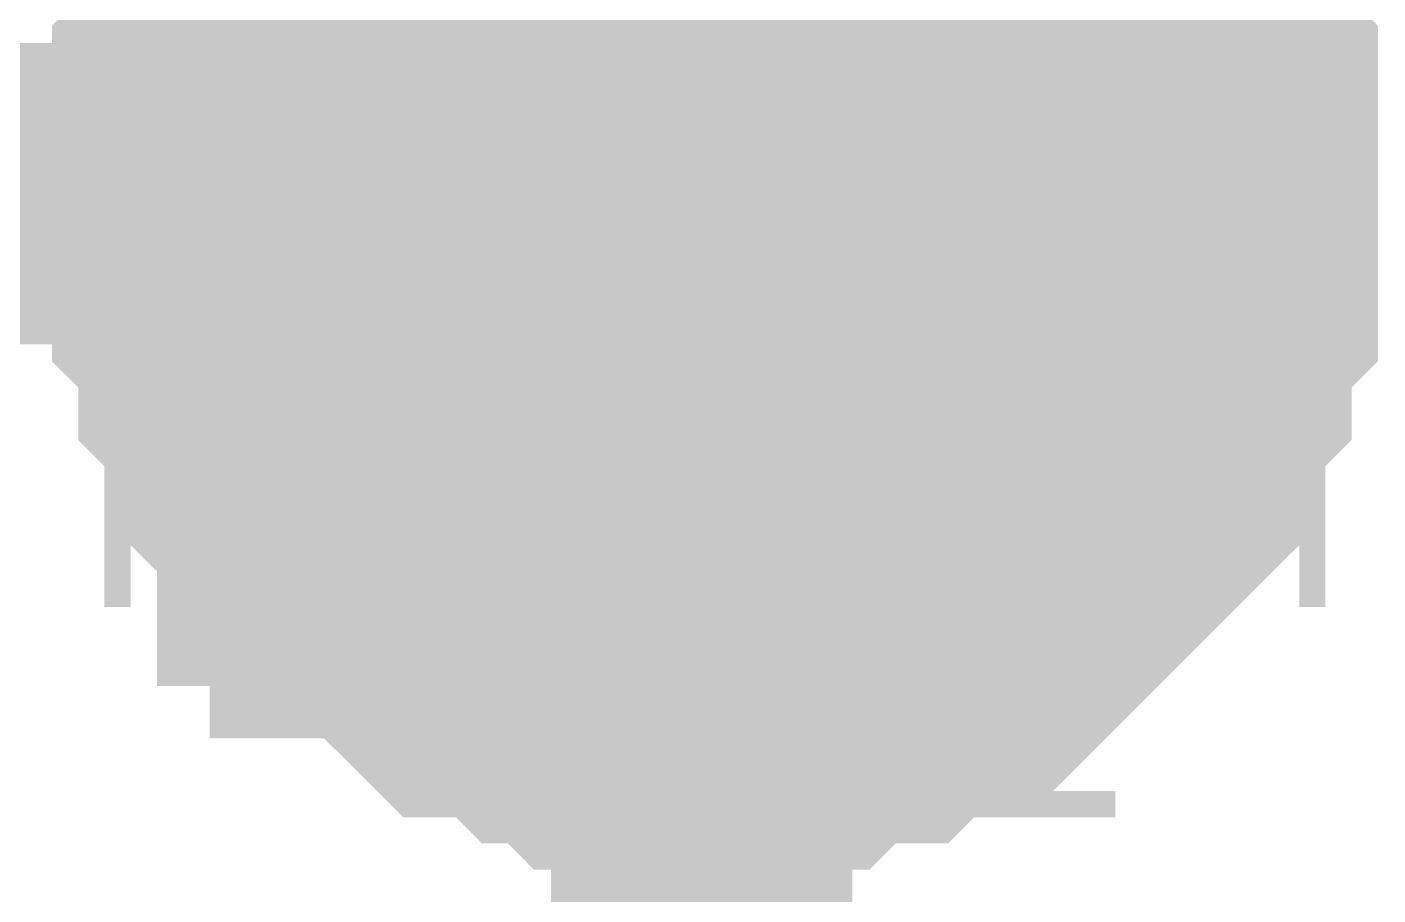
# Model space of a CAD drawing. Header units: inches. Extents: x 0 to 841, y 0 to 594.
# Drawn here: x 76.833 to 78.177, y 44.299 to 45.162 of the extents above; entities that cross this region are included whole.
import ezdxf

# ---------------------------------------------------------------- set-up
doc = ezdxf.new("R2010")
doc.units = ezdxf.units.IN
doc.layers.add('Sheet', color=255, linetype='Continuous')

msp = doc.modelspace()

# ---------------------------------------------------------------- linework, layer by layer
at = {"layer": 'Sheet'}
for points in [[(77.5045, 94.9846, 0.2997, 0.2997, 0), (77.5045, 64.9867, 0.2997, 0.2997, 0), (77.5045, 55.0048, 0.2997, 0.2997, 0), (77.5045, 44.9968, 0.2997, 0.2997, 0), (77.5045, 34.9888, 0.2997, 0.2997, 0)], [(77.008, 44.9968, 0.2997, 0.2997, 0), (77.008, 45.023, 0.2997, 0.2997, 0), (77.008, 45.0491, 0.2997, 0.2997, 0), (77.008, 45.0752, 0.2997, 0.2997, 0), (77.008, 45.1014, 0.2997, 0.2997, 0), (77.0342, 45.1275, 0.2997, 0.2997, 0), (77.0342, 45.1536, 0.2997, 0.2997, 0), (77.0342, 45.1797, 0.2997, 0.2997, 0), (77.0603, 45.2059, 0.2997, 0.2997, 0), (77.0603, 45.2059, 0.2997, 0.2997, 0), (77.0603, 45.232, 0.2997, 0.2997, 0), (77.0864, 45.2581, 0.2997, 0.2997, 0), (77.0864, 45.2843, 0.2997, 0.2997, 0), (77.1126, 45.3104, 0.2997, 0.2997, 0), (77.1126, 45.3104, 0.2997, 0.2997, 0), (77.1387, 45.3365, 0.2997, 0.2997, 0)], [(77.008, 44.9968, 0.2997, 0.2997, 0), (77.008, 45.023, 0.2997, 0.2997, 0), (77.008, 45.0491, 0.2997, 0.2997, 0), (77.008, 45.0752, 0.2997, 0.2997, 0), (77.008, 45.1014, 0.2997, 0.2997, 0), (77.0342, 45.1275, 0.2997, 0.2997, 0), (77.0342, 45.1536, 0.2997, 0.2997, 0), (77.0342, 45.1797, 0.2997, 0.2997, 0), (77.0603, 45.2059, 0.2997, 0.2997, 0), (77.0603, 45.2059, 0.2997, 0.2997, 0), (77.0603, 45.232, 0.2997, 0.2997, 0), (77.0864, 45.2581, 0.2997, 0.2997, 0), (77.0864, 45.2843, 0.2997, 0.2997, 0), (77.1126, 45.3104, 0.2997, 0.2997, 0), (77.1126, 45.3104, 0.2997, 0.2997, 0), (77.1387, 45.3365, 0.2997, 0.2997, 0)], [(77.008, 44.9968, 0.2997, 0.2997, 0), (77.008, 45.023, 0.2997, 0.2997, 0), (77.008, 45.0491, 0.2997, 0.2997, 0), (77.008, 45.0752, 0.2997, 0.2997, 0), (77.008, 45.1014, 0.2997, 0.2997, 0), (77.0342, 45.1275, 0.2997, 0.2997, 0), (77.0342, 45.1536, 0.2997, 0.2997, 0), (77.0342, 45.1797, 0.2997, 0.2997, 0), (77.0603, 45.2059, 0.2997, 0.2997, 0), (77.0603, 45.2059, 0.2997, 0.2997, 0), (77.0603, 45.232, 0.2997, 0.2997, 0), (77.0864, 45.2581, 0.2997, 0.2997, 0), (77.0864, 45.2843, 0.2997, 0.2997, 0), (77.1126, 45.3104, 0.2997, 0.2997, 0), (77.1126, 45.3104, 0.2997, 0.2997, 0), (77.1387, 45.3365, 0.2997, 0.2997, 0)], [(77.008, 44.9968, 0.2997, 0.2997, 0), (77.008, 45.023, 0.2997, 0.2997, 0), (77.008, 45.0491, 0.2997, 0.2997, 0), (77.008, 45.0752, 0.2997, 0.2997, 0), (77.008, 45.1014, 0.2997, 0.2997, 0), (77.0342, 45.1275, 0.2997, 0.2997, 0), (77.0342, 45.1536, 0.2997, 0.2997, 0), (77.0342, 45.1797, 0.2997, 0.2997, 0), (77.0603, 45.2059, 0.2997, 0.2997, 0), (77.0603, 45.2059, 0.2997, 0.2997, 0), (77.0603, 45.232, 0.2997, 0.2997, 0), (77.0864, 45.2581, 0.2997, 0.2997, 0), (77.0864, 45.2843, 0.2997, 0.2997, 0), (77.1126, 45.3104, 0.2997, 0.2997, 0), (77.1126, 45.3104, 0.2997, 0.2997, 0), (77.1387, 45.3365, 0.2997, 0.2997, 0)], [(77.8965, 45.3365, 0.2997, 0.2997, 0), (77.8965, 45.3104, 0.2997, 0.2997, 0), (77.9226, 45.3104, 0.2997, 0.2997, 0), (77.9488, 45.2843, 0.2997, 0.2997, 0), (77.9488, 45.2581, 0.2997, 0.2997, 0), (77.9749, 45.232, 0.2997, 0.2997, 0), (77.9749, 45.2059, 0.2997, 0.2997, 0), (77.9749, 45.2059, 0.2997, 0.2997, 0), (78.001, 45.1797, 0.2997, 0.2997, 0), (78.001, 45.1536, 0.2997, 0.2997, 0), (78.001, 45.1275, 0.2997, 0.2997, 0), (78.0272, 45.1014, 0.2997, 0.2997, 0), (78.0272, 45.0752, 0.2997, 0.2997, 0), (78.0272, 45.0491, 0.2997, 0.2997, 0), (78.0272, 45.023, 0.2997, 0.2997, 0), (78.0272, 44.9968, 0.2997, 0.2997, 0)], [(77.8965, 45.3365, 0.2997, 0.2997, 0), (77.8965, 45.3104, 0.2997, 0.2997, 0), (77.9226, 45.3104, 0.2997, 0.2997, 0), (77.9488, 45.2843, 0.2997, 0.2997, 0), (77.9488, 45.2581, 0.2997, 0.2997, 0), (77.9749, 45.232, 0.2997, 0.2997, 0), (77.9749, 45.2059, 0.2997, 0.2997, 0), (77.9749, 45.2059, 0.2997, 0.2997, 0), (78.001, 45.1797, 0.2997, 0.2997, 0), (78.001, 45.1536, 0.2997, 0.2997, 0), (78.001, 45.1275, 0.2997, 0.2997, 0), (78.0272, 45.1014, 0.2997, 0.2997, 0), (78.0272, 45.0752, 0.2997, 0.2997, 0), (78.0272, 45.0491, 0.2997, 0.2997, 0), (78.0272, 45.023, 0.2997, 0.2997, 0), (78.0272, 44.9968, 0.2997, 0.2997, 0)], [(77.8965, 45.3365, 0.2997, 0.2997, 0), (77.8965, 45.3104, 0.2997, 0.2997, 0), (77.9226, 45.3104, 0.2997, 0.2997, 0), (77.9488, 45.2843, 0.2997, 0.2997, 0), (77.9488, 45.2581, 0.2997, 0.2997, 0), (77.9749, 45.232, 0.2997, 0.2997, 0), (77.9749, 45.2059, 0.2997, 0.2997, 0), (77.9749, 45.2059, 0.2997, 0.2997, 0), (78.001, 45.1797, 0.2997, 0.2997, 0), (78.001, 45.1536, 0.2997, 0.2997, 0), (78.001, 45.1275, 0.2997, 0.2997, 0), (78.0272, 45.1014, 0.2997, 0.2997, 0), (78.0272, 45.0752, 0.2997, 0.2997, 0), (78.0272, 45.0491, 0.2997, 0.2997, 0), (78.0272, 45.023, 0.2997, 0.2997, 0), (78.0272, 44.9968, 0.2997, 0.2997, 0)], [(77.8965, 45.3365, 0.2997, 0.2997, 0), (77.8965, 45.3104, 0.2997, 0.2997, 0), (77.9226, 45.3104, 0.2997, 0.2997, 0), (77.9488, 45.2843, 0.2997, 0.2997, 0), (77.9488, 45.2581, 0.2997, 0.2997, 0), (77.9749, 45.232, 0.2997, 0.2997, 0), (77.9749, 45.2059, 0.2997, 0.2997, 0), (77.9749, 45.2059, 0.2997, 0.2997, 0), (78.001, 45.1797, 0.2997, 0.2997, 0), (78.001, 45.1536, 0.2997, 0.2997, 0), (78.001, 45.1275, 0.2997, 0.2997, 0), (78.0272, 45.1014, 0.2997, 0.2997, 0), (78.0272, 45.0752, 0.2997, 0.2997, 0), (78.0272, 45.0491, 0.2997, 0.2997, 0), (78.0272, 45.023, 0.2997, 0.2997, 0), (78.0272, 44.9968, 0.2997, 0.2997, 0)], [(77.008, 44.9968, 0.0991, 0.0991, 0), (77.008, 45.023, 0.0991, 0.0991, 0), (77.008, 45.0491, 0.0991, 0.0991, 0), (77.008, 45.0752, 0.0991, 0.0991, 0), (77.008, 45.1014, 0.0991, 0.0991, 0), (77.0342, 45.1275, 0.0991, 0.0991, 0), (77.0342, 45.1536, 0.0991, 0.0991, 0), (77.0342, 45.1797, 0.0991, 0.0991, 0), (77.0603, 45.2059, 0.0991, 0.0991, 0), (77.0603, 45.2059, 0.0991, 0.0991, 0), (77.0603, 45.232, 0.0991, 0.0991, 0)], [(77.008, 44.9968, 0.0991, 0.0991, 0), (77.008, 45.023, 0.0991, 0.0991, 0), (77.008, 45.0491, 0.0991, 0.0991, 0), (77.008, 45.0752, 0.0991, 0.0991, 0), (77.008, 45.1014, 0.0991, 0.0991, 0), (77.0342, 45.1275, 0.0991, 0.0991, 0), (77.0342, 45.1536, 0.0991, 0.0991, 0), (77.0342, 45.1797, 0.0991, 0.0991, 0), (77.0603, 45.2059, 0.0991, 0.0991, 0), (77.0603, 45.2059, 0.0991, 0.0991, 0), (77.0603, 45.232, 0.0991, 0.0991, 0)], [(77.008, 44.9968, 0.0991, 0.0991, 0), (77.008, 45.023, 0.0991, 0.0991, 0), (77.008, 45.0491, 0.0991, 0.0991, 0), (77.008, 45.0752, 0.0991, 0.0991, 0), (77.008, 45.1014, 0.0991, 0.0991, 0), (77.0342, 45.1275, 0.0991, 0.0991, 0), (77.0342, 45.1536, 0.0991, 0.0991, 0), (77.0342, 45.1797, 0.0991, 0.0991, 0), (77.0603, 45.2059, 0.0991, 0.0991, 0), (77.0603, 45.2059, 0.0991, 0.0991, 0), (77.0603, 45.232, 0.0991, 0.0991, 0)], [(77.008, 44.9968, 0.0991, 0.0991, 0), (77.008, 45.023, 0.0991, 0.0991, 0), (77.008, 45.0491, 0.0991, 0.0991, 0), (77.008, 45.0752, 0.0991, 0.0991, 0), (77.008, 45.1014, 0.0991, 0.0991, 0), (77.0342, 45.1275, 0.0991, 0.0991, 0), (77.0342, 45.1536, 0.0991, 0.0991, 0), (77.0342, 45.1797, 0.0991, 0.0991, 0), (77.0603, 45.2059, 0.0991, 0.0991, 0), (77.0603, 45.2059, 0.0991, 0.0991, 0), (77.0603, 45.232, 0.0991, 0.0991, 0)], [(77.9749, 45.232, 0.0991, 0.0991, 0), (77.9749, 45.2059, 0.0991, 0.0991, 0), (77.9749, 45.2059, 0.0991, 0.0991, 0), (78.001, 45.1797, 0.0991, 0.0991, 0), (78.001, 45.1536, 0.0991, 0.0991, 0), (78.001, 45.1275, 0.0991, 0.0991, 0), (78.0272, 45.1014, 0.0991, 0.0991, 0), (78.0272, 45.0752, 0.0991, 0.0991, 0), (78.0272, 45.0491, 0.0991, 0.0991, 0), (78.0272, 45.023, 0.0991, 0.0991, 0), (78.0272, 44.9968, 0.0991, 0.0991, 0)], [(77.9749, 45.232, 0.0991, 0.0991, 0), (77.9749, 45.2059, 0.0991, 0.0991, 0), (77.9749, 45.2059, 0.0991, 0.0991, 0), (78.001, 45.1797, 0.0991, 0.0991, 0), (78.001, 45.1536, 0.0991, 0.0991, 0), (78.001, 45.1275, 0.0991, 0.0991, 0), (78.0272, 45.1014, 0.0991, 0.0991, 0), (78.0272, 45.0752, 0.0991, 0.0991, 0), (78.0272, 45.0491, 0.0991, 0.0991, 0), (78.0272, 45.023, 0.0991, 0.0991, 0), (78.0272, 44.9968, 0.0991, 0.0991, 0)], [(77.9749, 45.232, 0.0991, 0.0991, 0), (77.9749, 45.2059, 0.0991, 0.0991, 0), (77.9749, 45.2059, 0.0991, 0.0991, 0), (78.001, 45.1797, 0.0991, 0.0991, 0), (78.001, 45.1536, 0.0991, 0.0991, 0), (78.001, 45.1275, 0.0991, 0.0991, 0), (78.0272, 45.1014, 0.0991, 0.0991, 0), (78.0272, 45.0752, 0.0991, 0.0991, 0), (78.0272, 45.0491, 0.0991, 0.0991, 0), (78.0272, 45.023, 0.0991, 0.0991, 0), (78.0272, 44.9968, 0.0991, 0.0991, 0)], [(77.9749, 45.232, 0.0991, 0.0991, 0), (77.9749, 45.2059, 0.0991, 0.0991, 0), (77.9749, 45.2059, 0.0991, 0.0991, 0), (78.001, 45.1797, 0.0991, 0.0991, 0), (78.001, 45.1536, 0.0991, 0.0991, 0), (78.001, 45.1275, 0.0991, 0.0991, 0), (78.0272, 45.1014, 0.0991, 0.0991, 0), (78.0272, 45.0752, 0.0991, 0.0991, 0), (78.0272, 45.0491, 0.0991, 0.0991, 0), (78.0272, 45.023, 0.0991, 0.0991, 0), (78.0272, 44.9968, 0.0991, 0.0991, 0)], [(72.5135, 44.9968, 0.2997, 0.2997, 0), (77.5045, 44.9968, 0.2997, 0.2997, 0)], [(77.5045, 44.4742, 0.2997, 0.2997, 0), (77.4784, 44.4742, 0.2997, 0.2997, 0), (77.4523, 44.4742, 0.2997, 0.2997, 0), (77.4261, 44.4742, 0.2997, 0.2997, 0), (77.4, 44.4742, 0.2997, 0.2997, 0), (77.3739, 44.5004, 0.2997, 0.2997, 0), (77.3739, 44.5004, 0.2997, 0.2997, 0), (77.3478, 44.5004, 0.2997, 0.2997, 0), (77.3216, 44.5265, 0.2997, 0.2997, 0), (77.2955, 44.5265, 0.2997, 0.2997, 0), (77.2694, 44.5265, 0.2997, 0.2997, 0), (77.2432, 44.5526, 0.2997, 0.2997, 0), (77.2432, 44.5526, 0.2997, 0.2997, 0), (77.2171, 44.5787, 0.2997, 0.2997, 0), (77.191, 44.6049, 0.2997, 0.2997, 0), (77.1648, 44.6049, 0.2997, 0.2997, 0), (77.1648, 44.631, 0.2997, 0.2997, 0), (77.1387, 44.6571, 0.2997, 0.2997, 0), (77.1126, 44.6571, 0.2997, 0.2997, 0), (77.1126, 44.6833, 0.2997, 0.2997, 0), (77.0864, 44.7094, 0.2997, 0.2997, 0), (77.0864, 44.7355, 0.2997, 0.2997, 0), (77.0603, 44.7355, 0.2997, 0.2997, 0), (77.0603, 44.7617, 0.2997, 0.2997, 0), (77.0603, 44.7878, 0.2997, 0.2997, 0), (77.0342, 44.8139, 0.2997, 0.2997, 0), (77.0342, 44.84, 0.2997, 0.2997, 0), (77.0342, 44.8662, 0.2997, 0.2997, 0), (77.008, 44.8923, 0.2997, 0.2997, 0), (77.008, 44.9184, 0.2997, 0.2997, 0), (77.008, 44.9446, 0.2997, 0.2997, 0), (77.008, 44.9707, 0.2997, 0.2997, 0), (77.008, 44.9968, 0.2997, 0.2997, 0)], [(77.008, 44.9968, 0.2997, 0.2997, 0), (77.008, 44.9968, 0.2997, 0.2997, 0)], [(77.5045, 44.4742, 0.2997, 0.2997, 0), (77.4784, 44.4742, 0.2997, 0.2997, 0), (77.4523, 44.4742, 0.2997, 0.2997, 0), (77.4261, 44.4742, 0.2997, 0.2997, 0), (77.4, 44.4742, 0.2997, 0.2997, 0), (77.3739, 44.5004, 0.2997, 0.2997, 0), (77.3739, 44.5004, 0.2997, 0.2997, 0), (77.3478, 44.5004, 0.2997, 0.2997, 0), (77.3216, 44.5265, 0.2997, 0.2997, 0), (77.2955, 44.5265, 0.2997, 0.2997, 0), (77.2694, 44.5265, 0.2997, 0.2997, 0), (77.2432, 44.5526, 0.2997, 0.2997, 0), (77.2432, 44.5526, 0.2997, 0.2997, 0), (77.2171, 44.5787, 0.2997, 0.2997, 0), (77.191, 44.6049, 0.2997, 0.2997, 0), (77.1648, 44.6049, 0.2997, 0.2997, 0), (77.1648, 44.631, 0.2997, 0.2997, 0), (77.1387, 44.6571, 0.2997, 0.2997, 0), (77.1126, 44.6571, 0.2997, 0.2997, 0), (77.1126, 44.6833, 0.2997, 0.2997, 0), (77.0864, 44.7094, 0.2997, 0.2997, 0), (77.0864, 44.7355, 0.2997, 0.2997, 0), (77.0603, 44.7355, 0.2997, 0.2997, 0), (77.0603, 44.7617, 0.2997, 0.2997, 0), (77.0603, 44.7878, 0.2997, 0.2997, 0), (77.0342, 44.8139, 0.2997, 0.2997, 0), (77.0342, 44.84, 0.2997, 0.2997, 0), (77.0342, 44.8662, 0.2997, 0.2997, 0), (77.008, 44.8923, 0.2997, 0.2997, 0), (77.008, 44.9184, 0.2997, 0.2997, 0), (77.008, 44.9446, 0.2997, 0.2997, 0), (77.008, 44.9707, 0.2997, 0.2997, 0), (77.008, 44.9968, 0.2997, 0.2997, 0)], [(77.008, 44.9968, 0.2997, 0.2997, 0), (77.008, 44.9968, 0.2997, 0.2997, 0)], [(77.5045, 44.4742, 0.2997, 0.2997, 0), (77.4784, 44.4742, 0.2997, 0.2997, 0), (77.4523, 44.4742, 0.2997, 0.2997, 0), (77.4261, 44.4742, 0.2997, 0.2997, 0), (77.4, 44.4742, 0.2997, 0.2997, 0), (77.3739, 44.5004, 0.2997, 0.2997, 0), (77.3739, 44.5004, 0.2997, 0.2997, 0), (77.3478, 44.5004, 0.2997, 0.2997, 0), (77.3216, 44.5265, 0.2997, 0.2997, 0), (77.2955, 44.5265, 0.2997, 0.2997, 0), (77.2694, 44.5265, 0.2997, 0.2997, 0), (77.2432, 44.5526, 0.2997, 0.2997, 0), (77.2432, 44.5526, 0.2997, 0.2997, 0), (77.2171, 44.5787, 0.2997, 0.2997, 0), (77.191, 44.6049, 0.2997, 0.2997, 0), (77.1648, 44.6049, 0.2997, 0.2997, 0), (77.1648, 44.631, 0.2997, 0.2997, 0), (77.1387, 44.6571, 0.2997, 0.2997, 0), (77.1126, 44.6571, 0.2997, 0.2997, 0), (77.1126, 44.6833, 0.2997, 0.2997, 0), (77.0864, 44.7094, 0.2997, 0.2997, 0), (77.0864, 44.7355, 0.2997, 0.2997, 0), (77.0603, 44.7355, 0.2997, 0.2997, 0), (77.0603, 44.7617, 0.2997, 0.2997, 0), (77.0603, 44.7878, 0.2997, 0.2997, 0), (77.0342, 44.8139, 0.2997, 0.2997, 0), (77.0342, 44.84, 0.2997, 0.2997, 0), (77.0342, 44.8662, 0.2997, 0.2997, 0), (77.008, 44.8923, 0.2997, 0.2997, 0), (77.008, 44.9184, 0.2997, 0.2997, 0), (77.008, 44.9446, 0.2997, 0.2997, 0), (77.008, 44.9707, 0.2997, 0.2997, 0), (77.008, 44.9968, 0.2997, 0.2997, 0)], [(77.008, 44.9968, 0.2997, 0.2997, 0), (77.008, 44.9968, 0.2997, 0.2997, 0)], [(77.5045, 44.4742, 0.2997, 0.2997, 0), (77.4784, 44.4742, 0.2997, 0.2997, 0), (77.4523, 44.4742, 0.2997, 0.2997, 0), (77.4261, 44.4742, 0.2997, 0.2997, 0), (77.4, 44.4742, 0.2997, 0.2997, 0), (77.3739, 44.5004, 0.2997, 0.2997, 0), (77.3739, 44.5004, 0.2997, 0.2997, 0), (77.3478, 44.5004, 0.2997, 0.2997, 0), (77.3216, 44.5265, 0.2997, 0.2997, 0), (77.2955, 44.5265, 0.2997, 0.2997, 0), (77.2694, 44.5265, 0.2997, 0.2997, 0), (77.2432, 44.5526, 0.2997, 0.2997, 0), (77.2432, 44.5526, 0.2997, 0.2997, 0), (77.2171, 44.5787, 0.2997, 0.2997, 0), (77.191, 44.6049, 0.2997, 0.2997, 0), (77.1648, 44.6049, 0.2997, 0.2997, 0), (77.1648, 44.631, 0.2997, 0.2997, 0), (77.1387, 44.6571, 0.2997, 0.2997, 0), (77.1126, 44.6571, 0.2997, 0.2997, 0), (77.1126, 44.6833, 0.2997, 0.2997, 0), (77.0864, 44.7094, 0.2997, 0.2997, 0), (77.0864, 44.7355, 0.2997, 0.2997, 0), (77.0603, 44.7355, 0.2997, 0.2997, 0), (77.0603, 44.7617, 0.2997, 0.2997, 0), (77.0603, 44.7878, 0.2997, 0.2997, 0), (77.0342, 44.8139, 0.2997, 0.2997, 0), (77.0342, 44.84, 0.2997, 0.2997, 0), (77.0342, 44.8662, 0.2997, 0.2997, 0), (77.008, 44.8923, 0.2997, 0.2997, 0), (77.008, 44.9184, 0.2997, 0.2997, 0), (77.008, 44.9446, 0.2997, 0.2997, 0), (77.008, 44.9707, 0.2997, 0.2997, 0), (77.008, 44.9968, 0.2997, 0.2997, 0)], [(77.008, 44.9968, 0.2997, 0.2997, 0), (77.008, 44.9968, 0.2997, 0.2997, 0)], [(78.0272, 44.9968, 0.2997, 0.2997, 0), (78.0272, 44.9707, 0.2997, 0.2997, 0), (78.0272, 44.9446, 0.2997, 0.2997, 0), (78.0272, 44.9184, 0.2997, 0.2997, 0), (78.0272, 44.8923, 0.2997, 0.2997, 0), (78.001, 44.8662, 0.2997, 0.2997, 0), (78.001, 44.84, 0.2997, 0.2997, 0), (78.001, 44.8139, 0.2997, 0.2997, 0), (77.9749, 44.7878, 0.2997, 0.2997, 0), (77.9749, 44.7617, 0.2997, 0.2997, 0), (77.9749, 44.7355, 0.2997, 0.2997, 0), (77.9488, 44.7355, 0.2997, 0.2997, 0), (77.9488, 44.7094, 0.2997, 0.2997, 0), (77.9226, 44.6833, 0.2997, 0.2997, 0), (77.8965, 44.6571, 0.2997, 0.2997, 0), (77.8965, 44.6571, 0.2997, 0.2997, 0), (77.8704, 44.631, 0.2997, 0.2997, 0), (77.8442, 44.6049, 0.2997, 0.2997, 0), (77.8442, 44.6049, 0.2997, 0.2997, 0), (77.8181, 44.5787, 0.2997, 0.2997, 0), (77.792, 44.5526, 0.2997, 0.2997, 0), (77.7658, 44.5526, 0.2997, 0.2997, 0), (77.7658, 44.5265, 0.2997, 0.2997, 0), (77.7397, 44.5265, 0.2997, 0.2997, 0), (77.7136, 44.5265, 0.2997, 0.2997, 0), (77.6875, 44.5004, 0.2997, 0.2997, 0), (77.6613, 44.5004, 0.2997, 0.2997, 0), (77.6352, 44.5004, 0.2997, 0.2997, 0), (77.6091, 44.4742, 0.2997, 0.2997, 0), (77.5829, 44.4742, 0.2997, 0.2997, 0), (77.5568, 44.4742, 0.2997, 0.2997, 0), (77.5307, 44.4742, 0.2997, 0.2997, 0), (77.5045, 44.4742, 0.2997, 0.2997, 0)], [(78.0272, 44.9968, 0.2997, 0.2997, 0), (78.0272, 44.9707, 0.2997, 0.2997, 0), (78.0272, 44.9446, 0.2997, 0.2997, 0), (78.0272, 44.9184, 0.2997, 0.2997, 0), (78.0272, 44.8923, 0.2997, 0.2997, 0), (78.001, 44.8662, 0.2997, 0.2997, 0), (78.001, 44.84, 0.2997, 0.2997, 0), (78.001, 44.8139, 0.2997, 0.2997, 0), (77.9749, 44.7878, 0.2997, 0.2997, 0), (77.9749, 44.7617, 0.2997, 0.2997, 0), (77.9749, 44.7355, 0.2997, 0.2997, 0), (77.9488, 44.7355, 0.2997, 0.2997, 0), (77.9488, 44.7094, 0.2997, 0.2997, 0), (77.9226, 44.6833, 0.2997, 0.2997, 0), (77.8965, 44.6571, 0.2997, 0.2997, 0), (77.8965, 44.6571, 0.2997, 0.2997, 0), (77.8704, 44.631, 0.2997, 0.2997, 0), (77.8442, 44.6049, 0.2997, 0.2997, 0), (77.8442, 44.6049, 0.2997, 0.2997, 0), (77.8181, 44.5787, 0.2997, 0.2997, 0), (77.792, 44.5526, 0.2997, 0.2997, 0), (77.7658, 44.5526, 0.2997, 0.2997, 0), (77.7658, 44.5265, 0.2997, 0.2997, 0), (77.7397, 44.5265, 0.2997, 0.2997, 0), (77.7136, 44.5265, 0.2997, 0.2997, 0), (77.6875, 44.5004, 0.2997, 0.2997, 0), (77.6613, 44.5004, 0.2997, 0.2997, 0), (77.6352, 44.5004, 0.2997, 0.2997, 0), (77.6091, 44.4742, 0.2997, 0.2997, 0), (77.5829, 44.4742, 0.2997, 0.2997, 0), (77.5568, 44.4742, 0.2997, 0.2997, 0), (77.5307, 44.4742, 0.2997, 0.2997, 0), (77.5045, 44.4742, 0.2997, 0.2997, 0)], [(78.0272, 44.9968, 0.2997, 0.2997, 0), (78.0272, 44.9707, 0.2997, 0.2997, 0), (78.0272, 44.9446, 0.2997, 0.2997, 0), (78.0272, 44.9184, 0.2997, 0.2997, 0), (78.0272, 44.8923, 0.2997, 0.2997, 0), (78.001, 44.8662, 0.2997, 0.2997, 0), (78.001, 44.84, 0.2997, 0.2997, 0), (78.001, 44.8139, 0.2997, 0.2997, 0), (77.9749, 44.7878, 0.2997, 0.2997, 0), (77.9749, 44.7617, 0.2997, 0.2997, 0), (77.9749, 44.7355, 0.2997, 0.2997, 0), (77.9488, 44.7355, 0.2997, 0.2997, 0), (77.9488, 44.7094, 0.2997, 0.2997, 0), (77.9226, 44.6833, 0.2997, 0.2997, 0), (77.8965, 44.6571, 0.2997, 0.2997, 0), (77.8965, 44.6571, 0.2997, 0.2997, 0), (77.8704, 44.631, 0.2997, 0.2997, 0), (77.8442, 44.6049, 0.2997, 0.2997, 0), (77.8442, 44.6049, 0.2997, 0.2997, 0), (77.8181, 44.5787, 0.2997, 0.2997, 0), (77.792, 44.5526, 0.2997, 0.2997, 0), (77.7658, 44.5526, 0.2997, 0.2997, 0), (77.7658, 44.5265, 0.2997, 0.2997, 0), (77.7397, 44.5265, 0.2997, 0.2997, 0), (77.7136, 44.5265, 0.2997, 0.2997, 0), (77.6875, 44.5004, 0.2997, 0.2997, 0), (77.6613, 44.5004, 0.2997, 0.2997, 0), (77.6352, 44.5004, 0.2997, 0.2997, 0), (77.6091, 44.4742, 0.2997, 0.2997, 0), (77.5829, 44.4742, 0.2997, 0.2997, 0), (77.5568, 44.4742, 0.2997, 0.2997, 0), (77.5307, 44.4742, 0.2997, 0.2997, 0), (77.5045, 44.4742, 0.2997, 0.2997, 0)], [(78.0272, 44.9968, 0.2997, 0.2997, 0), (78.0272, 44.9707, 0.2997, 0.2997, 0), (78.0272, 44.9446, 0.2997, 0.2997, 0), (78.0272, 44.9184, 0.2997, 0.2997, 0), (78.0272, 44.8923, 0.2997, 0.2997, 0), (78.001, 44.8662, 0.2997, 0.2997, 0), (78.001, 44.84, 0.2997, 0.2997, 0), (78.001, 44.8139, 0.2997, 0.2997, 0), (77.9749, 44.7878, 0.2997, 0.2997, 0), (77.9749, 44.7617, 0.2997, 0.2997, 0), (77.9749, 44.7355, 0.2997, 0.2997, 0), (77.9488, 44.7355, 0.2997, 0.2997, 0), (77.9488, 44.7094, 0.2997, 0.2997, 0), (77.9226, 44.6833, 0.2997, 0.2997, 0), (77.8965, 44.6571, 0.2997, 0.2997, 0), (77.8965, 44.6571, 0.2997, 0.2997, 0), (77.8704, 44.631, 0.2997, 0.2997, 0), (77.8442, 44.6049, 0.2997, 0.2997, 0), (77.8442, 44.6049, 0.2997, 0.2997, 0), (77.8181, 44.5787, 0.2997, 0.2997, 0), (77.792, 44.5526, 0.2997, 0.2997, 0), (77.7658, 44.5526, 0.2997, 0.2997, 0), (77.7658, 44.5265, 0.2997, 0.2997, 0), (77.7397, 44.5265, 0.2997, 0.2997, 0), (77.7136, 44.5265, 0.2997, 0.2997, 0), (77.6875, 44.5004, 0.2997, 0.2997, 0), (77.6613, 44.5004, 0.2997, 0.2997, 0), (77.6352, 44.5004, 0.2997, 0.2997, 0), (77.6091, 44.4742, 0.2997, 0.2997, 0), (77.5829, 44.4742, 0.2997, 0.2997, 0), (77.5568, 44.4742, 0.2997, 0.2997, 0), (77.5307, 44.4742, 0.2997, 0.2997, 0), (77.5045, 44.4742, 0.2997, 0.2997, 0)], [(78.0272, 44.9968, 0.2997, 0.2997, 0), (78.0272, 44.9968, 0.2997, 0.2997, 0), (78.0272, 44.9968, 0.2997, 0.2997, 0), (78.0272, 44.9968, 0.2997, 0.2997, 0), (78.0272, 44.9968, 0.2997, 0.2997, 0), (78.0272, 44.9968, 0.2997, 0.2997, 0), (78.0272, 44.9968, 0.2997, 0.2997, 0), (78.0272, 44.9968, 0.2997, 0.2997, 0), (78.0272, 44.9968, 0.2997, 0.2997, 0), (78.0272, 44.9968, 0.2997, 0.2997, 0), (78.0272, 44.9968, 0.2997, 0.2997, 0), (78.0272, 44.9968, 0.2997, 0.2997, 0), (78.0272, 44.9968, 0.2997, 0.2997, 0), (78.0272, 44.9968, 0.2997, 0.2997, 0), (78.0272, 44.9968, 0.2997, 0.2997, 0), (78.0272, 44.9968, 0.2997, 0.2997, 0), (78.0272, 44.9968, 0.2997, 0.2997, 0), (78.0272, 44.9968, 0.2997, 0.2997, 0), (78.0272, 44.9968, 0.2997, 0.2997, 0), (78.0272, 44.9968, 0.2997, 0.2997, 0), (78.0272, 44.9968, 0.2997, 0.2997, 0), (78.0272, 44.9968, 0.2997, 0.2997, 0), (78.0272, 44.9968, 0.2997, 0.2997, 0), (78.0272, 44.9968, 0.2997, 0.2997, 0), (78.0272, 44.9968, 0.2997, 0.2997, 0), (78.0272, 44.9968, 0.2997, 0.2997, 0), (78.0272, 44.9968, 0.2997, 0.2997, 0), (78.0272, 44.9968, 0.2997, 0.2997, 0), (78.0272, 44.9968, 0.2997, 0.2997, 0), (78.0272, 44.9968, 0.2997, 0.2997, 0), (78.0272, 44.9968, 0.2997, 0.2997, 0), (78.0272, 44.9968, 0.2997, 0.2997, 0), (78.0272, 44.9968, 0.2997, 0.2997, 0)], [(78.0272, 44.9968, 0.2997, 0.2997, 0), (78.0272, 44.9968, 0.2997, 0.2997, 0)], [(78.0272, 44.9968, 0.2997, 0.2997, 0), (78.0272, 44.9968, 0.2997, 0.2997, 0), (78.0272, 44.9968, 0.2997, 0.2997, 0), (78.0272, 44.9968, 0.2997, 0.2997, 0), (78.0272, 44.9968, 0.2997, 0.2997, 0), (78.0272, 44.9968, 0.2997, 0.2997, 0), (78.0272, 44.9968, 0.2997, 0.2997, 0), (78.0272, 44.9968, 0.2997, 0.2997, 0), (78.0272, 44.9968, 0.2997, 0.2997, 0), (78.0272, 44.9968, 0.2997, 0.2997, 0), (78.0272, 44.9968, 0.2997, 0.2997, 0), (78.0272, 44.9968, 0.2997, 0.2997, 0), (78.0272, 44.9968, 0.2997, 0.2997, 0), (78.0272, 44.9968, 0.2997, 0.2997, 0), (78.0272, 44.9968, 0.2997, 0.2997, 0), (78.0272, 44.9968, 0.2997, 0.2997, 0), (78.0272, 44.9968, 0.2997, 0.2997, 0), (78.0272, 44.9968, 0.2997, 0.2997, 0), (78.0272, 44.9968, 0.2997, 0.2997, 0), (78.0272, 44.9968, 0.2997, 0.2997, 0), (78.0272, 44.9968, 0.2997, 0.2997, 0), (78.0272, 44.9968, 0.2997, 0.2997, 0), (78.0272, 44.9968, 0.2997, 0.2997, 0), (78.0272, 44.9968, 0.2997, 0.2997, 0), (78.0272, 44.9968, 0.2997, 0.2997, 0), (78.0272, 44.9968, 0.2997, 0.2997, 0), (78.0272, 44.9968, 0.2997, 0.2997, 0), (78.0272, 44.9968, 0.2997, 0.2997, 0), (78.0272, 44.9968, 0.2997, 0.2997, 0), (78.0272, 44.9968, 0.2997, 0.2997, 0), (78.0272, 44.9968, 0.2997, 0.2997, 0), (78.0272, 44.9968, 0.2997, 0.2997, 0), (78.0272, 44.9968, 0.2997, 0.2997, 0)], [(78.0272, 44.9968, 0.2997, 0.2997, 0), (78.0272, 44.9968, 0.2997, 0.2997, 0)], [(78.0272, 44.9968, 0.2997, 0.2997, 0), (78.0272, 44.9968, 0.2997, 0.2997, 0), (78.0272, 44.9968, 0.2997, 0.2997, 0), (78.0272, 44.9968, 0.2997, 0.2997, 0), (78.0272, 44.9968, 0.2997, 0.2997, 0), (78.0272, 44.9968, 0.2997, 0.2997, 0), (78.0272, 44.9968, 0.2997, 0.2997, 0), (78.0272, 44.9968, 0.2997, 0.2997, 0), (78.0272, 44.9968, 0.2997, 0.2997, 0), (78.0272, 44.9968, 0.2997, 0.2997, 0), (78.0272, 44.9968, 0.2997, 0.2997, 0), (78.0272, 44.9968, 0.2997, 0.2997, 0), (78.0272, 44.9968, 0.2997, 0.2997, 0), (78.0272, 44.9968, 0.2997, 0.2997, 0), (78.0272, 44.9968, 0.2997, 0.2997, 0), (78.0272, 44.9968, 0.2997, 0.2997, 0), (78.0272, 44.9968, 0.2997, 0.2997, 0), (78.0272, 44.9968, 0.2997, 0.2997, 0), (78.0272, 44.9968, 0.2997, 0.2997, 0), (78.0272, 44.9968, 0.2997, 0.2997, 0), (78.0272, 44.9968, 0.2997, 0.2997, 0), (78.0272, 44.9968, 0.2997, 0.2997, 0), (78.0272, 44.9968, 0.2997, 0.2997, 0), (78.0272, 44.9968, 0.2997, 0.2997, 0), (78.0272, 44.9968, 0.2997, 0.2997, 0), (78.0272, 44.9968, 0.2997, 0.2997, 0), (78.0272, 44.9968, 0.2997, 0.2997, 0), (78.0272, 44.9968, 0.2997, 0.2997, 0), (78.0272, 44.9968, 0.2997, 0.2997, 0), (78.0272, 44.9968, 0.2997, 0.2997, 0), (78.0272, 44.9968, 0.2997, 0.2997, 0), (78.0272, 44.9968, 0.2997, 0.2997, 0), (78.0272, 44.9968, 0.2997, 0.2997, 0)], [(78.0272, 44.9968, 0.2997, 0.2997, 0), (78.0272, 44.9968, 0.2997, 0.2997, 0)], [(78.0272, 44.9968, 0.2997, 0.2997, 0), (78.0272, 44.9968, 0.2997, 0.2997, 0), (78.0272, 44.9968, 0.2997, 0.2997, 0), (78.0272, 44.9968, 0.2997, 0.2997, 0), (78.0272, 44.9968, 0.2997, 0.2997, 0), (78.0272, 44.9968, 0.2997, 0.2997, 0), (78.0272, 44.9968, 0.2997, 0.2997, 0), (78.0272, 44.9968, 0.2997, 0.2997, 0), (78.0272, 44.9968, 0.2997, 0.2997, 0), (78.0272, 44.9968, 0.2997, 0.2997, 0), (78.0272, 44.9968, 0.2997, 0.2997, 0), (78.0272, 44.9968, 0.2997, 0.2997, 0), (78.0272, 44.9968, 0.2997, 0.2997, 0), (78.0272, 44.9968, 0.2997, 0.2997, 0), (78.0272, 44.9968, 0.2997, 0.2997, 0), (78.0272, 44.9968, 0.2997, 0.2997, 0), (78.0272, 44.9968, 0.2997, 0.2997, 0), (78.0272, 44.9968, 0.2997, 0.2997, 0), (78.0272, 44.9968, 0.2997, 0.2997, 0), (78.0272, 44.9968, 0.2997, 0.2997, 0), (78.0272, 44.9968, 0.2997, 0.2997, 0), (78.0272, 44.9968, 0.2997, 0.2997, 0), (78.0272, 44.9968, 0.2997, 0.2997, 0), (78.0272, 44.9968, 0.2997, 0.2997, 0), (78.0272, 44.9968, 0.2997, 0.2997, 0), (78.0272, 44.9968, 0.2997, 0.2997, 0), (78.0272, 44.9968, 0.2997, 0.2997, 0), (78.0272, 44.9968, 0.2997, 0.2997, 0), (78.0272, 44.9968, 0.2997, 0.2997, 0), (78.0272, 44.9968, 0.2997, 0.2997, 0), (78.0272, 44.9968, 0.2997, 0.2997, 0), (78.0272, 44.9968, 0.2997, 0.2997, 0), (78.0272, 44.9968, 0.2997, 0.2997, 0)], [(78.0272, 44.9968, 0.2997, 0.2997, 0), (78.0272, 44.9968, 0.2997, 0.2997, 0)], [(77.5045, 44.4742, 0.0991, 0.0991, 0), (77.4784, 44.4742, 0.0991, 0.0991, 0), (77.4523, 44.4742, 0.0991, 0.0991, 0), (77.4261, 44.4742, 0.0991, 0.0991, 0), (77.4, 44.4742, 0.0991, 0.0991, 0), (77.3739, 44.5004, 0.0991, 0.0991, 0), (77.3739, 44.5004, 0.0991, 0.0991, 0), (77.3478, 44.5004, 0.0991, 0.0991, 0), (77.3216, 44.5265, 0.0991, 0.0991, 0), (77.2955, 44.5265, 0.0991, 0.0991, 0), (77.2694, 44.5265, 0.0991, 0.0991, 0), (77.2432, 44.5526, 0.0991, 0.0991, 0), (77.2432, 44.5526, 0.0991, 0.0991, 0), (77.2171, 44.5787, 0.0991, 0.0991, 0), (77.191, 44.6049, 0.0991, 0.0991, 0), (77.1648, 44.6049, 0.0991, 0.0991, 0), (77.1648, 44.631, 0.0991, 0.0991, 0), (77.1387, 44.6571, 0.0991, 0.0991, 0), (77.1126, 44.6571, 0.0991, 0.0991, 0), (77.1126, 44.6833, 0.0991, 0.0991, 0), (77.0864, 44.7094, 0.0991, 0.0991, 0), (77.0864, 44.7355, 0.0991, 0.0991, 0), (77.0603, 44.7355, 0.0991, 0.0991, 0), (77.0603, 44.7617, 0.0991, 0.0991, 0), (77.0603, 44.7878, 0.0991, 0.0991, 0), (77.0342, 44.8139, 0.0991, 0.0991, 0), (77.0342, 44.84, 0.0991, 0.0991, 0), (77.0342, 44.8662, 0.0991, 0.0991, 0), (77.008, 44.8923, 0.0991, 0.0991, 0), (77.008, 44.9184, 0.0991, 0.0991, 0), (77.008, 44.9446, 0.0991, 0.0991, 0), (77.008, 44.9707, 0.0991, 0.0991, 0), (77.008, 44.9968, 0.0991, 0.0991, 0)], [(77.008, 44.9968, 0.0991, 0.0991, 0), (77.008, 44.9968, 0.0991, 0.0991, 0)], [(77.5045, 44.4742, 0.0991, 0.0991, 0), (77.4784, 44.4742, 0.0991, 0.0991, 0), (77.4523, 44.4742, 0.0991, 0.0991, 0), (77.4261, 44.4742, 0.0991, 0.0991, 0), (77.4, 44.4742, 0.0991, 0.0991, 0), (77.3739, 44.5004, 0.0991, 0.0991, 0), (77.3739, 44.5004, 0.0991, 0.0991, 0), (77.3478, 44.5004, 0.0991, 0.0991, 0), (77.3216, 44.5265, 0.0991, 0.0991, 0), (77.2955, 44.5265, 0.0991, 0.0991, 0), (77.2694, 44.5265, 0.0991, 0.0991, 0), (77.2432, 44.5526, 0.0991, 0.0991, 0), (77.2432, 44.5526, 0.0991, 0.0991, 0), (77.2171, 44.5787, 0.0991, 0.0991, 0), (77.191, 44.6049, 0.0991, 0.0991, 0), (77.1648, 44.6049, 0.0991, 0.0991, 0), (77.1648, 44.631, 0.0991, 0.0991, 0), (77.1387, 44.6571, 0.0991, 0.0991, 0), (77.1126, 44.6571, 0.0991, 0.0991, 0), (77.1126, 44.6833, 0.0991, 0.0991, 0), (77.0864, 44.7094, 0.0991, 0.0991, 0), (77.0864, 44.7355, 0.0991, 0.0991, 0), (77.0603, 44.7355, 0.0991, 0.0991, 0), (77.0603, 44.7617, 0.0991, 0.0991, 0), (77.0603, 44.7878, 0.0991, 0.0991, 0), (77.0342, 44.8139, 0.0991, 0.0991, 0), (77.0342, 44.84, 0.0991, 0.0991, 0), (77.0342, 44.8662, 0.0991, 0.0991, 0), (77.008, 44.8923, 0.0991, 0.0991, 0), (77.008, 44.9184, 0.0991, 0.0991, 0), (77.008, 44.9446, 0.0991, 0.0991, 0), (77.008, 44.9707, 0.0991, 0.0991, 0), (77.008, 44.9968, 0.0991, 0.0991, 0)], [(77.008, 44.9968, 0.0991, 0.0991, 0), (77.008, 44.9968, 0.0991, 0.0991, 0)], [(77.5045, 44.4742, 0.0991, 0.0991, 0), (77.4784, 44.4742, 0.0991, 0.0991, 0), (77.4523, 44.4742, 0.0991, 0.0991, 0), (77.4261, 44.4742, 0.0991, 0.0991, 0), (77.4, 44.4742, 0.0991, 0.0991, 0), (77.3739, 44.5004, 0.0991, 0.0991, 0), (77.3739, 44.5004, 0.0991, 0.0991, 0), (77.3478, 44.5004, 0.0991, 0.0991, 0), (77.3216, 44.5265, 0.0991, 0.0991, 0), (77.2955, 44.5265, 0.0991, 0.0991, 0), (77.2694, 44.5265, 0.0991, 0.0991, 0), (77.2432, 44.5526, 0.0991, 0.0991, 0), (77.2432, 44.5526, 0.0991, 0.0991, 0), (77.2171, 44.5787, 0.0991, 0.0991, 0), (77.191, 44.6049, 0.0991, 0.0991, 0), (77.1648, 44.6049, 0.0991, 0.0991, 0), (77.1648, 44.631, 0.0991, 0.0991, 0), (77.1387, 44.6571, 0.0991, 0.0991, 0), (77.1126, 44.6571, 0.0991, 0.0991, 0), (77.1126, 44.6833, 0.0991, 0.0991, 0), (77.0864, 44.7094, 0.0991, 0.0991, 0), (77.0864, 44.7355, 0.0991, 0.0991, 0), (77.0603, 44.7355, 0.0991, 0.0991, 0), (77.0603, 44.7617, 0.0991, 0.0991, 0), (77.0603, 44.7878, 0.0991, 0.0991, 0), (77.0342, 44.8139, 0.0991, 0.0991, 0), (77.0342, 44.84, 0.0991, 0.0991, 0), (77.0342, 44.8662, 0.0991, 0.0991, 0), (77.008, 44.8923, 0.0991, 0.0991, 0), (77.008, 44.9184, 0.0991, 0.0991, 0), (77.008, 44.9446, 0.0991, 0.0991, 0), (77.008, 44.9707, 0.0991, 0.0991, 0), (77.008, 44.9968, 0.0991, 0.0991, 0)], [(77.008, 44.9968, 0.0991, 0.0991, 0), (77.008, 44.9968, 0.0991, 0.0991, 0)], [(77.5045, 44.4742, 0.0991, 0.0991, 0), (77.4784, 44.4742, 0.0991, 0.0991, 0), (77.4523, 44.4742, 0.0991, 0.0991, 0), (77.4261, 44.4742, 0.0991, 0.0991, 0), (77.4, 44.4742, 0.0991, 0.0991, 0), (77.3739, 44.5004, 0.0991, 0.0991, 0), (77.3739, 44.5004, 0.0991, 0.0991, 0), (77.3478, 44.5004, 0.0991, 0.0991, 0), (77.3216, 44.5265, 0.0991, 0.0991, 0), (77.2955, 44.5265, 0.0991, 0.0991, 0), (77.2694, 44.5265, 0.0991, 0.0991, 0), (77.2432, 44.5526, 0.0991, 0.0991, 0), (77.2432, 44.5526, 0.0991, 0.0991, 0), (77.2171, 44.5787, 0.0991, 0.0991, 0), (77.191, 44.6049, 0.0991, 0.0991, 0), (77.1648, 44.6049, 0.0991, 0.0991, 0), (77.1648, 44.631, 0.0991, 0.0991, 0), (77.1387, 44.6571, 0.0991, 0.0991, 0), (77.1126, 44.6571, 0.0991, 0.0991, 0), (77.1126, 44.6833, 0.0991, 0.0991, 0), (77.0864, 44.7094, 0.0991, 0.0991, 0), (77.0864, 44.7355, 0.0991, 0.0991, 0), (77.0603, 44.7355, 0.0991, 0.0991, 0), (77.0603, 44.7617, 0.0991, 0.0991, 0), (77.0603, 44.7878, 0.0991, 0.0991, 0), (77.0342, 44.8139, 0.0991, 0.0991, 0), (77.0342, 44.84, 0.0991, 0.0991, 0), (77.0342, 44.8662, 0.0991, 0.0991, 0), (77.008, 44.8923, 0.0991, 0.0991, 0), (77.008, 44.9184, 0.0991, 0.0991, 0), (77.008, 44.9446, 0.0991, 0.0991, 0), (77.008, 44.9707, 0.0991, 0.0991, 0), (77.008, 44.9968, 0.0991, 0.0991, 0)], [(77.008, 44.9968, 0.0991, 0.0991, 0), (77.008, 44.9968, 0.0991, 0.0991, 0)], [(78.0272, 44.9968, 0.0991, 0.0991, 0), (78.0272, 44.9707, 0.0991, 0.0991, 0), (78.0272, 44.9446, 0.0991, 0.0991, 0), (78.0272, 44.9184, 0.0991, 0.0991, 0), (78.0272, 44.8923, 0.0991, 0.0991, 0), (78.001, 44.8662, 0.0991, 0.0991, 0), (78.001, 44.84, 0.0991, 0.0991, 0), (78.001, 44.8139, 0.0991, 0.0991, 0), (77.9749, 44.7878, 0.0991, 0.0991, 0), (77.9749, 44.7617, 0.0991, 0.0991, 0), (77.9749, 44.7355, 0.0991, 0.0991, 0), (77.9488, 44.7355, 0.0991, 0.0991, 0), (77.9488, 44.7094, 0.0991, 0.0991, 0), (77.9226, 44.6833, 0.0991, 0.0991, 0), (77.8965, 44.6571, 0.0991, 0.0991, 0), (77.8965, 44.6571, 0.0991, 0.0991, 0), (77.8704, 44.631, 0.0991, 0.0991, 0), (77.8442, 44.6049, 0.0991, 0.0991, 0), (77.8442, 44.6049, 0.0991, 0.0991, 0), (77.8181, 44.5787, 0.0991, 0.0991, 0), (77.792, 44.5526, 0.0991, 0.0991, 0), (77.7658, 44.5526, 0.0991, 0.0991, 0), (77.7658, 44.5265, 0.0991, 0.0991, 0), (77.7397, 44.5265, 0.0991, 0.0991, 0), (77.7136, 44.5265, 0.0991, 0.0991, 0), (77.6875, 44.5004, 0.0991, 0.0991, 0), (77.6613, 44.5004, 0.0991, 0.0991, 0), (77.6352, 44.5004, 0.0991, 0.0991, 0), (77.6091, 44.4742, 0.0991, 0.0991, 0), (77.5829, 44.4742, 0.0991, 0.0991, 0), (77.5568, 44.4742, 0.0991, 0.0991, 0), (77.5307, 44.4742, 0.0991, 0.0991, 0), (77.5045, 44.4742, 0.0991, 0.0991, 0)], [(78.0272, 44.9968, 0.0991, 0.0991, 0), (78.0272, 44.9707, 0.0991, 0.0991, 0), (78.0272, 44.9446, 0.0991, 0.0991, 0), (78.0272, 44.9184, 0.0991, 0.0991, 0), (78.0272, 44.8923, 0.0991, 0.0991, 0), (78.001, 44.8662, 0.0991, 0.0991, 0), (78.001, 44.84, 0.0991, 0.0991, 0), (78.001, 44.8139, 0.0991, 0.0991, 0), (77.9749, 44.7878, 0.0991, 0.0991, 0), (77.9749, 44.7617, 0.0991, 0.0991, 0), (77.9749, 44.7355, 0.0991, 0.0991, 0), (77.9488, 44.7355, 0.0991, 0.0991, 0), (77.9488, 44.7094, 0.0991, 0.0991, 0), (77.9226, 44.6833, 0.0991, 0.0991, 0), (77.8965, 44.6571, 0.0991, 0.0991, 0), (77.8965, 44.6571, 0.0991, 0.0991, 0), (77.8704, 44.631, 0.0991, 0.0991, 0), (77.8442, 44.6049, 0.0991, 0.0991, 0), (77.8442, 44.6049, 0.0991, 0.0991, 0), (77.8181, 44.5787, 0.0991, 0.0991, 0), (77.792, 44.5526, 0.0991, 0.0991, 0), (77.7658, 44.5526, 0.0991, 0.0991, 0), (77.7658, 44.5265, 0.0991, 0.0991, 0), (77.7397, 44.5265, 0.0991, 0.0991, 0), (77.7136, 44.5265, 0.0991, 0.0991, 0), (77.6875, 44.5004, 0.0991, 0.0991, 0), (77.6613, 44.5004, 0.0991, 0.0991, 0), (77.6352, 44.5004, 0.0991, 0.0991, 0), (77.6091, 44.4742, 0.0991, 0.0991, 0), (77.5829, 44.4742, 0.0991, 0.0991, 0), (77.5568, 44.4742, 0.0991, 0.0991, 0), (77.5307, 44.4742, 0.0991, 0.0991, 0), (77.5045, 44.4742, 0.0991, 0.0991, 0)], [(78.0272, 44.9968, 0.0991, 0.0991, 0), (78.0272, 44.9707, 0.0991, 0.0991, 0), (78.0272, 44.9446, 0.0991, 0.0991, 0), (78.0272, 44.9184, 0.0991, 0.0991, 0), (78.0272, 44.8923, 0.0991, 0.0991, 0), (78.001, 44.8662, 0.0991, 0.0991, 0), (78.001, 44.84, 0.0991, 0.0991, 0), (78.001, 44.8139, 0.0991, 0.0991, 0), (77.9749, 44.7878, 0.0991, 0.0991, 0), (77.9749, 44.7617, 0.0991, 0.0991, 0), (77.9749, 44.7355, 0.0991, 0.0991, 0), (77.9488, 44.7355, 0.0991, 0.0991, 0), (77.9488, 44.7094, 0.0991, 0.0991, 0), (77.9226, 44.6833, 0.0991, 0.0991, 0), (77.8965, 44.6571, 0.0991, 0.0991, 0), (77.8965, 44.6571, 0.0991, 0.0991, 0), (77.8704, 44.631, 0.0991, 0.0991, 0), (77.8442, 44.6049, 0.0991, 0.0991, 0), (77.8442, 44.6049, 0.0991, 0.0991, 0), (77.8181, 44.5787, 0.0991, 0.0991, 0), (77.792, 44.5526, 0.0991, 0.0991, 0), (77.7658, 44.5526, 0.0991, 0.0991, 0), (77.7658, 44.5265, 0.0991, 0.0991, 0), (77.7397, 44.5265, 0.0991, 0.0991, 0), (77.7136, 44.5265, 0.0991, 0.0991, 0), (77.6875, 44.5004, 0.0991, 0.0991, 0), (77.6613, 44.5004, 0.0991, 0.0991, 0), (77.6352, 44.5004, 0.0991, 0.0991, 0), (77.6091, 44.4742, 0.0991, 0.0991, 0), (77.5829, 44.4742, 0.0991, 0.0991, 0), (77.5568, 44.4742, 0.0991, 0.0991, 0), (77.5307, 44.4742, 0.0991, 0.0991, 0), (77.5045, 44.4742, 0.0991, 0.0991, 0)], [(78.0272, 44.9968, 0.0991, 0.0991, 0), (78.0272, 44.9707, 0.0991, 0.0991, 0), (78.0272, 44.9446, 0.0991, 0.0991, 0), (78.0272, 44.9184, 0.0991, 0.0991, 0), (78.0272, 44.8923, 0.0991, 0.0991, 0), (78.001, 44.8662, 0.0991, 0.0991, 0), (78.001, 44.84, 0.0991, 0.0991, 0), (78.001, 44.8139, 0.0991, 0.0991, 0), (77.9749, 44.7878, 0.0991, 0.0991, 0), (77.9749, 44.7617, 0.0991, 0.0991, 0), (77.9749, 44.7355, 0.0991, 0.0991, 0), (77.9488, 44.7355, 0.0991, 0.0991, 0), (77.9488, 44.7094, 0.0991, 0.0991, 0), (77.9226, 44.6833, 0.0991, 0.0991, 0), (77.8965, 44.6571, 0.0991, 0.0991, 0), (77.8965, 44.6571, 0.0991, 0.0991, 0), (77.8704, 44.631, 0.0991, 0.0991, 0), (77.8442, 44.6049, 0.0991, 0.0991, 0), (77.8442, 44.6049, 0.0991, 0.0991, 0), (77.8181, 44.5787, 0.0991, 0.0991, 0), (77.792, 44.5526, 0.0991, 0.0991, 0), (77.7658, 44.5526, 0.0991, 0.0991, 0), (77.7658, 44.5265, 0.0991, 0.0991, 0), (77.7397, 44.5265, 0.0991, 0.0991, 0), (77.7136, 44.5265, 0.0991, 0.0991, 0), (77.6875, 44.5004, 0.0991, 0.0991, 0), (77.6613, 44.5004, 0.0991, 0.0991, 0), (77.6352, 44.5004, 0.0991, 0.0991, 0), (77.6091, 44.4742, 0.0991, 0.0991, 0), (77.5829, 44.4742, 0.0991, 0.0991, 0), (77.5568, 44.4742, 0.0991, 0.0991, 0), (77.5307, 44.4742, 0.0991, 0.0991, 0), (77.5045, 44.4742, 0.0991, 0.0991, 0)], [(78.0272, 44.9968, 0.0991, 0.0991, 0), (78.0272, 44.9968, 0.0991, 0.0991, 0), (78.0272, 44.9968, 0.0991, 0.0991, 0), (78.0272, 44.9968, 0.0991, 0.0991, 0), (78.0272, 44.9968, 0.0991, 0.0991, 0), (78.0272, 44.9968, 0.0991, 0.0991, 0), (78.0272, 44.9968, 0.0991, 0.0991, 0), (78.0272, 44.9968, 0.0991, 0.0991, 0), (78.0272, 44.9968, 0.0991, 0.0991, 0), (78.0272, 44.9968, 0.0991, 0.0991, 0), (78.0272, 44.9968, 0.0991, 0.0991, 0), (78.0272, 44.9968, 0.0991, 0.0991, 0), (78.0272, 44.9968, 0.0991, 0.0991, 0), (78.0272, 44.9968, 0.0991, 0.0991, 0), (78.0272, 44.9968, 0.0991, 0.0991, 0), (78.0272, 44.9968, 0.0991, 0.0991, 0), (78.0272, 44.9968, 0.0991, 0.0991, 0), (78.0272, 44.9968, 0.0991, 0.0991, 0), (78.0272, 44.9968, 0.0991, 0.0991, 0), (78.0272, 44.9968, 0.0991, 0.0991, 0), (78.0272, 44.9968, 0.0991, 0.0991, 0), (78.0272, 44.9968, 0.0991, 0.0991, 0), (78.0272, 44.9968, 0.0991, 0.0991, 0), (78.0272, 44.9968, 0.0991, 0.0991, 0), (78.0272, 44.9968, 0.0991, 0.0991, 0), (78.0272, 44.9968, 0.0991, 0.0991, 0), (78.0272, 44.9968, 0.0991, 0.0991, 0), (78.0272, 44.9968, 0.0991, 0.0991, 0), (78.0272, 44.9968, 0.0991, 0.0991, 0), (78.0272, 44.9968, 0.0991, 0.0991, 0), (78.0272, 44.9968, 0.0991, 0.0991, 0), (78.0272, 44.9968, 0.0991, 0.0991, 0), (78.0272, 44.9968, 0.0991, 0.0991, 0)], [(78.0272, 44.9968, 0.0991, 0.0991, 0), (78.0272, 44.9968, 0.0991, 0.0991, 0)], [(78.0272, 44.9968, 0.0991, 0.0991, 0), (78.0272, 44.9968, 0.0991, 0.0991, 0), (78.0272, 44.9968, 0.0991, 0.0991, 0), (78.0272, 44.9968, 0.0991, 0.0991, 0), (78.0272, 44.9968, 0.0991, 0.0991, 0), (78.0272, 44.9968, 0.0991, 0.0991, 0), (78.0272, 44.9968, 0.0991, 0.0991, 0), (78.0272, 44.9968, 0.0991, 0.0991, 0), (78.0272, 44.9968, 0.0991, 0.0991, 0), (78.0272, 44.9968, 0.0991, 0.0991, 0), (78.0272, 44.9968, 0.0991, 0.0991, 0), (78.0272, 44.9968, 0.0991, 0.0991, 0), (78.0272, 44.9968, 0.0991, 0.0991, 0), (78.0272, 44.9968, 0.0991, 0.0991, 0), (78.0272, 44.9968, 0.0991, 0.0991, 0), (78.0272, 44.9968, 0.0991, 0.0991, 0), (78.0272, 44.9968, 0.0991, 0.0991, 0), (78.0272, 44.9968, 0.0991, 0.0991, 0), (78.0272, 44.9968, 0.0991, 0.0991, 0), (78.0272, 44.9968, 0.0991, 0.0991, 0), (78.0272, 44.9968, 0.0991, 0.0991, 0), (78.0272, 44.9968, 0.0991, 0.0991, 0), (78.0272, 44.9968, 0.0991, 0.0991, 0), (78.0272, 44.9968, 0.0991, 0.0991, 0), (78.0272, 44.9968, 0.0991, 0.0991, 0), (78.0272, 44.9968, 0.0991, 0.0991, 0), (78.0272, 44.9968, 0.0991, 0.0991, 0), (78.0272, 44.9968, 0.0991, 0.0991, 0), (78.0272, 44.9968, 0.0991, 0.0991, 0), (78.0272, 44.9968, 0.0991, 0.0991, 0), (78.0272, 44.9968, 0.0991, 0.0991, 0), (78.0272, 44.9968, 0.0991, 0.0991, 0), (78.0272, 44.9968, 0.0991, 0.0991, 0)], [(78.0272, 44.9968, 0.0991, 0.0991, 0), (78.0272, 44.9968, 0.0991, 0.0991, 0)], [(78.0272, 44.9968, 0.0991, 0.0991, 0), (78.0272, 44.9968, 0.0991, 0.0991, 0), (78.0272, 44.9968, 0.0991, 0.0991, 0), (78.0272, 44.9968, 0.0991, 0.0991, 0), (78.0272, 44.9968, 0.0991, 0.0991, 0), (78.0272, 44.9968, 0.0991, 0.0991, 0), (78.0272, 44.9968, 0.0991, 0.0991, 0), (78.0272, 44.9968, 0.0991, 0.0991, 0), (78.0272, 44.9968, 0.0991, 0.0991, 0), (78.0272, 44.9968, 0.0991, 0.0991, 0), (78.0272, 44.9968, 0.0991, 0.0991, 0), (78.0272, 44.9968, 0.0991, 0.0991, 0), (78.0272, 44.9968, 0.0991, 0.0991, 0), (78.0272, 44.9968, 0.0991, 0.0991, 0), (78.0272, 44.9968, 0.0991, 0.0991, 0), (78.0272, 44.9968, 0.0991, 0.0991, 0), (78.0272, 44.9968, 0.0991, 0.0991, 0), (78.0272, 44.9968, 0.0991, 0.0991, 0), (78.0272, 44.9968, 0.0991, 0.0991, 0), (78.0272, 44.9968, 0.0991, 0.0991, 0), (78.0272, 44.9968, 0.0991, 0.0991, 0), (78.0272, 44.9968, 0.0991, 0.0991, 0), (78.0272, 44.9968, 0.0991, 0.0991, 0), (78.0272, 44.9968, 0.0991, 0.0991, 0), (78.0272, 44.9968, 0.0991, 0.0991, 0), (78.0272, 44.9968, 0.0991, 0.0991, 0), (78.0272, 44.9968, 0.0991, 0.0991, 0), (78.0272, 44.9968, 0.0991, 0.0991, 0), (78.0272, 44.9968, 0.0991, 0.0991, 0), (78.0272, 44.9968, 0.0991, 0.0991, 0), (78.0272, 44.9968, 0.0991, 0.0991, 0), (78.0272, 44.9968, 0.0991, 0.0991, 0), (78.0272, 44.9968, 0.0991, 0.0991, 0)], [(78.0272, 44.9968, 0.0991, 0.0991, 0), (78.0272, 44.9968, 0.0991, 0.0991, 0)], [(78.0272, 44.9968, 0.0991, 0.0991, 0), (78.0272, 44.9968, 0.0991, 0.0991, 0), (78.0272, 44.9968, 0.0991, 0.0991, 0), (78.0272, 44.9968, 0.0991, 0.0991, 0), (78.0272, 44.9968, 0.0991, 0.0991, 0), (78.0272, 44.9968, 0.0991, 0.0991, 0), (78.0272, 44.9968, 0.0991, 0.0991, 0), (78.0272, 44.9968, 0.0991, 0.0991, 0), (78.0272, 44.9968, 0.0991, 0.0991, 0), (78.0272, 44.9968, 0.0991, 0.0991, 0), (78.0272, 44.9968, 0.0991, 0.0991, 0), (78.0272, 44.9968, 0.0991, 0.0991, 0), (78.0272, 44.9968, 0.0991, 0.0991, 0), (78.0272, 44.9968, 0.0991, 0.0991, 0), (78.0272, 44.9968, 0.0991, 0.0991, 0), (78.0272, 44.9968, 0.0991, 0.0991, 0), (78.0272, 44.9968, 0.0991, 0.0991, 0), (78.0272, 44.9968, 0.0991, 0.0991, 0), (78.0272, 44.9968, 0.0991, 0.0991, 0), (78.0272, 44.9968, 0.0991, 0.0991, 0), (78.0272, 44.9968, 0.0991, 0.0991, 0), (78.0272, 44.9968, 0.0991, 0.0991, 0), (78.0272, 44.9968, 0.0991, 0.0991, 0), (78.0272, 44.9968, 0.0991, 0.0991, 0), (78.0272, 44.9968, 0.0991, 0.0991, 0), (78.0272, 44.9968, 0.0991, 0.0991, 0), (78.0272, 44.9968, 0.0991, 0.0991, 0), (78.0272, 44.9968, 0.0991, 0.0991, 0), (78.0272, 44.9968, 0.0991, 0.0991, 0), (78.0272, 44.9968, 0.0991, 0.0991, 0), (78.0272, 44.9968, 0.0991, 0.0991, 0), (78.0272, 44.9968, 0.0991, 0.0991, 0), (78.0272, 44.9968, 0.0991, 0.0991, 0)], [(78.0272, 44.9968, 0.0991, 0.0991, 0), (78.0272, 44.9968, 0.0991, 0.0991, 0)]]:
    msp.add_lwpolyline(points, format="xyseb", dxfattribs=at)
msp.add_lwpolyline([(77.246, 45, 0.508, 0.508, 1), (77.754, 45, 0.508, 0.508, 1)], format="xyseb", close=True, dxfattribs=at)

doc.saveas('drawing.dxf')
